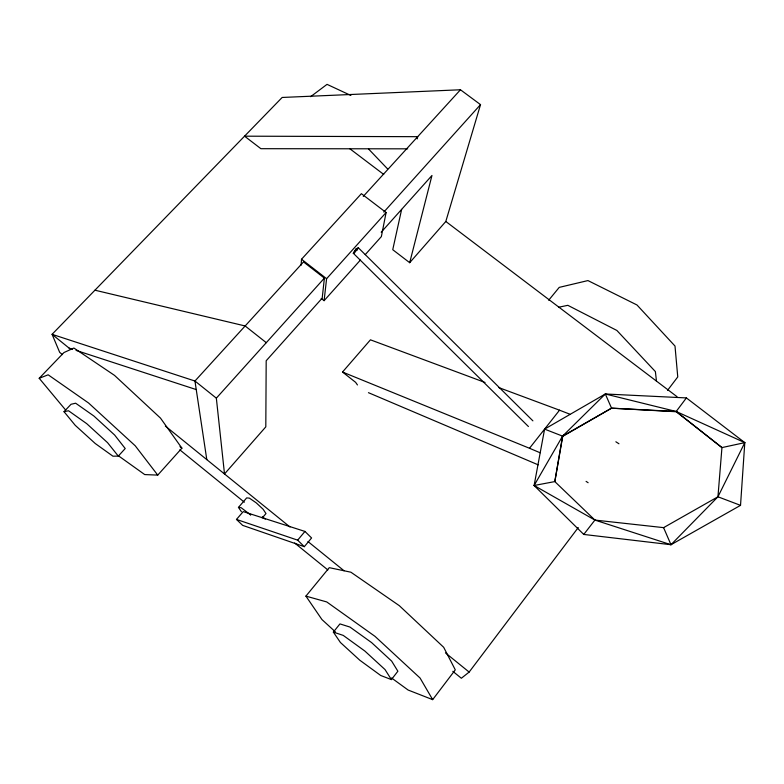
<?xml version="1.0" encoding="UTF-8"?>
<svg xmlns="http://www.w3.org/2000/svg" width="784" height="784" viewBox="0 0 784 784"><rect width="100%" height="100%" fill="white"/><g stroke="black" fill="none" stroke-linecap="round" stroke-linejoin="round"><path stroke-width="1.18" d="M301.115 265.208L301.517 259.249L361.385 193.677L386.1 212.523L381.367 236.592L365.236 254.643M740.527 505.357L744.8 442.637L686.382 397.919L605.326 393.989L544.596 429.122L534.11 485.502L583.757 534.443L670.986 544.723L740.527 505.357L717.948 496.782L663.587 527.642L594.909 520.076L534.11 485.502L562.569 436.12L605.326 393.989L676.19 411.482L744.8 442.637L717.948 496.782L670.986 544.723L594.909 520.076L554.817 481.582L534.11 485.502M717.948 496.782L721.946 447.586L676.19 411.482L611.549 408.17L562.569 436.12L554.817 481.582L562.716 436.365L611.549 408.17L676.327 411.747L721.946 447.586L744.8 442.637M206.8 459.62L194.951 381.024L303.526 261.925L324.39 278.114L322.195 298.155L266.188 360.748L265.805 426.859L224.508 473.967L216.345 398.164L194.951 381.024L52.077 334.327L282.162 97.461L460.463 89.768L480.523 104.625L445.812 221.47L409.689 262.689L392.745 249.704L401.643 209.377M321.215 298.43L324.106 300.674L326.595 278.712L386.1 212.523M417.215 138.895L417.696 136.681L244.559 136.181L260.896 148.695L407.68 148.833M409.689 262.689L431.955 175.489L381.191 232.221M528.426 426.525L353.359 253.301L357.092 249.91L358.317 247.754L532.904 420.861M353.349 253.301L356.103 248.92L358.317 247.754M676.19 411.482L686.382 397.919M452.819 671.329L461.355 678.248L469.146 672.074L578.249 527.554M391.539 677.974L408.121 690.038L432.67 699.642L455.288 669.859L443.685 647.3L399.311 605.669L350.889 572.202L329.27 567.665L305.917 596.124L321.94 619.546L335.415 631.894M667.566 390.344L677.758 376.928L675.004 346.048L636.99 304.986L587.941 280.574L559.227 287.385L548.682 300.233M391.392 679.591L397.88 671.222L391.657 661.108L371.567 642.566L349.929 627.043L339.942 623.907L333.357 632.1L340.413 642.488L359.807 660.236L380.71 675.485L391.392 679.591L385.042 669.585L364.864 651.053L343.245 635.403L333.357 632.1M583.757 534.443L594.909 520.076M561.579 438.001L563.784 435.169M485.041 382.474L370.45 339.825L342.52 372.037L529.494 448.272L559.531 410.189L569.792 414.168M304.319 546.673L311.581 537.961L304.956 531.434L243.226 511.599L236.484 519.429L242.648 525.368L304.319 546.673L297.665 540.156L236.484 519.429M297.665 540.156L304.956 531.434M262.268 517.92L265.982 513.569L263.15 509.277L256.25 502.858L249.4 498.134L246.666 497.899L238.454 507.415L241.413 511.687M324.106 300.674L360.395 260.063M118.257 455.671L144.717 474.575L157.741 475.104L181.898 448.164L160.495 418.117L114.533 375.389L73.892 348.027L63.974 352.535L39.2 378.29L65.689 410.101M216.345 398.164L324.39 278.114M383.817 212.082L480.523 104.625M363.257 196.402L460.463 89.768M118.296 456.102L125.215 448.536L114.631 435.022L93.845 415.99L75.646 403.211L71.03 404.279L64.033 411.688L75.215 425.31L95.236 443.509L112.945 456.2L118.296 456.102L107.575 442.686L86.701 423.644L68.531 410.757L64.033 411.688M310.621 96.677L327.036 84.358L350.86 95.462M354.848 252.497L353.368 253.291L356.103 248.92L357.092 249.91M39.2 378.29L48.167 374.811L88.592 403.015L135.24 445.802L157.741 475.104M558.923 307.191L567.822 305.319L616.861 330.456L655.385 371.587L656.473 381.112M238.454 507.415L241.149 507.709L250.733 515.019M94.952 290.198L245.137 325.968L266.286 342.677M305.917 596.124L326.722 601.926L375.036 636.383L420.077 678.042L432.67 699.642M69.119 348.125L72.589 349.262M76.058 350.389L196.235 389.579M498.791 387.59L559.531 410.189M544.596 429.122L562.569 436.12M529.494 448.272L540.137 452.77M368.441 392.676L538.216 464.853M615.861 441.774L618.948 443.764M586.089 481.376L588.118 482.719M349.615 148.578L383.719 174.42M445.812 221.47L677.033 396.694M301.517 259.249L326.595 278.712M342.52 372.037L355.593 382.308L357.455 384.944M70.756 349.448L52.077 334.327L59.692 352.379L62.446 354.603M165.346 426.055L289.972 526.975M307.994 541.568L344.049 570.762M445.449 652.886L469.146 672.074M179.997 446.615L181.898 448.164M179.84 449.849L244.363 502.201M262.395 516.823L265.237 519.135M294.657 542.998L327.859 569.939M249.067 513.471L250.361 514.725M368.48 148.911L387.659 168.981M605.326 393.989L611.549 408.17M663.587 527.642L670.986 544.723"/></g></svg>
